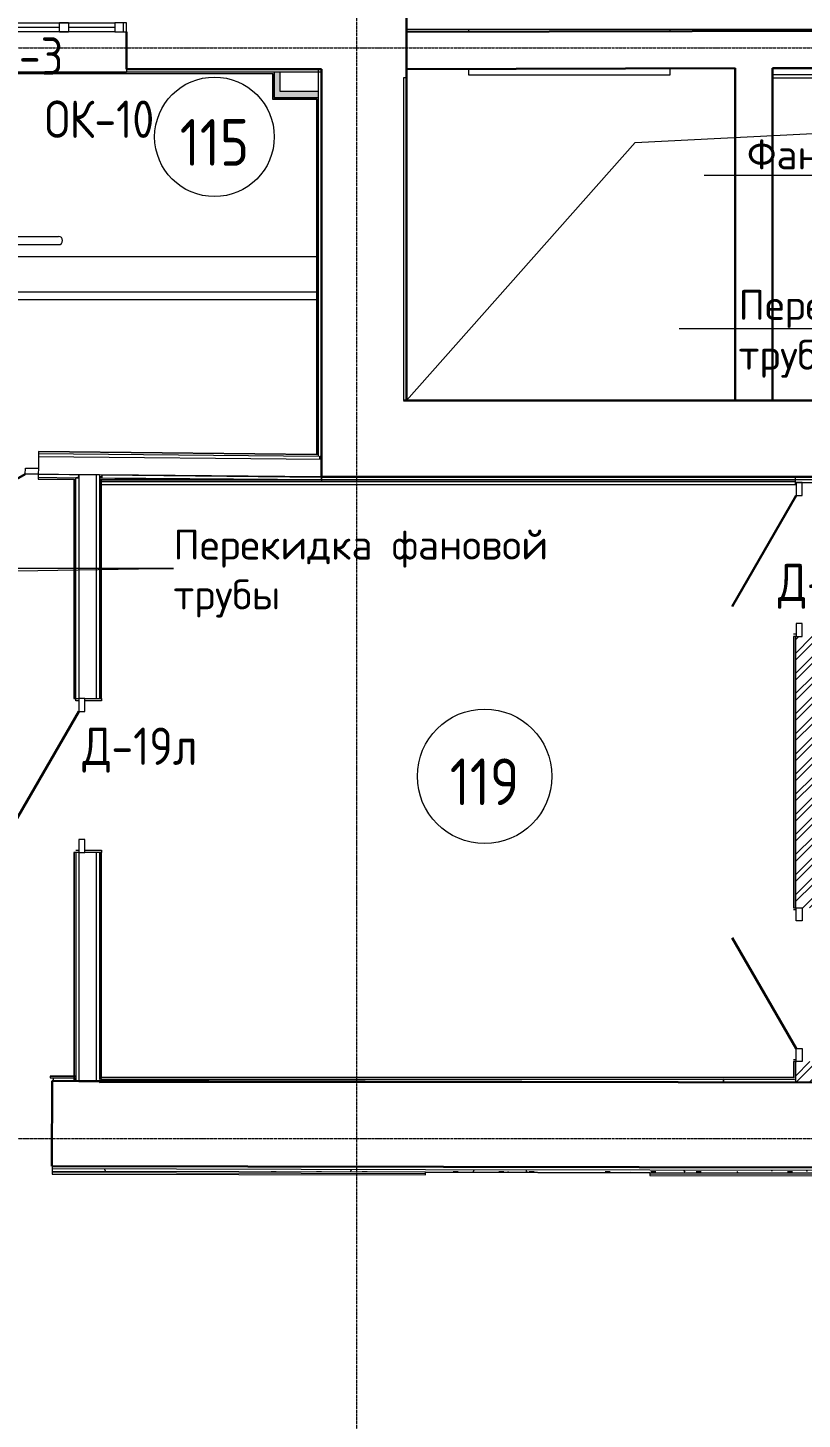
# Model space of a CAD drawing. Header units: millimetres. Extents: x -10178924 to 11692288, y -947381 to 58396.
# Drawn here: x 15848 to 21029, y -80801 to -71489 of the extents above; entities that cross this region are included whole.
import ezdxf
from ezdxf import colors
from ezdxf.entities.mleader import LeaderData, LeaderLine
from ezdxf.math import Vec2, Vec3

# ---------------------------------------------------------------- set-up
doc = ezdxf.new("R2010")
doc.units = ezdxf.units.MM
doc.linetypes.add('ADSK_Линия сетки', pattern=[25, 20, -2.5, 0, -2.5])
for name, color, linetype, lineweight in [('_ Окна', 7, 'Continuous', 9), ('Аннотация', 7, 'Continuous', 18), ('Выноски ВК', 7, 'Continuous', 0), ('Двери', 7, 'Continuous', 9), ('Марки дверей', 7, 'Continuous', 20), ('Марки окон', 7, 'Continuous', 20), ('Окна', 7, 'Continuous', 9), ('Оси', 253, 'Continuous', 9), ('Перекрытие', 7, 'Continuous', 18), ('Стены внутренние', 7, 'Continuous', 18), ('Стены наружные', 7, 'Continuous', 18), ('Стены несущие', 7, 'Continuous', 30), ('Стены отделка', 7, 'Continuous', 30), ('Стены перегородки', 7, 'Continuous', 30), ('Стены штриховка', 7, 'Continuous', 9), ('ШТРИХОВКА', 252, 'Continuous', 15)]:
    doc.layers.add(name, color=color, linetype=linetype, lineweight=lineweight)
doc.layers.add('Линии', color=7, linetype='Continuous', lineweight=9, true_color=0x00a600)
doc.styles.add('GOST Common', font='GOST_Common.ttf', dxfattribs={"width": 0.9, "height": 350})
doc.styles.add('GOST Common_2', font='GOST_Common.ttf', dxfattribs={"width": 0.9, "height": 250})
doc.styles.add('PDF ISOCPEUR', font='isocpeur.ttf')
pattern_1 = [(0, (0, -66749.99), (406.4, 101.6), [33.528, -271.272, 33.528, -271.272, -1625.6]), (0, (0, -66749.99), (406.4, 101.6), [-609.6, 33.528, -576.072, 33.528, -271.272, -711.2]), (0, (0, -66749.99), (406.4, 101.6), [-1524, 33.528, -169.672, 33.528, -474.472]), (120, (152.4, -66699.19), (-291.18818, 301.15272), [33.528, -271.272, 33.528, -271.272, -1625.6]), (120, (152.4, -66699.19), (-291.18818, 301.15272), [-609.6, 33.528, -576.072, 33.528, -271.272, -711.2]), (120, (152.4, -66699.19), (-291.18818, 301.15272), [-1524, 33.528, -169.672, 33.528, -474.472]), (240, (203.2, -66495.99), (-115.21182, -402.75272), [33.528, -271.272, 33.528, -271.272, -1625.6]), (240, (203.2, -66495.99), (-115.21182, -402.75272), [-609.6, 33.528, -576.072, 33.528, -271.272, -711.2]), (240, (203.2, -66495.99), (-115.21182, -402.75272), [-1524, 33.528, -169.672, 33.528, -474.472])]

# ---------------------------------------------------------------- blocks, each defined once
blk = doc.blocks.new('оси')
at = {"layer": 'Оси', "linetype": 'ADSK_Линия сетки'}
for p, q in [((24550, -2196.5), (24550, 46378)), ((-3614.3, 22400), (62615.4, 22400)), ((-3614.3, 15100), (62615.4, 15100))]:
    blk.add_line(p, q, dxfattribs=at)
blk = doc.blocks.new('АС_Дверь_Однопольная_Алюминиевая - 1030х2200 алюм ост с мат_плёнкой Д18п-V10-План 1-го этажа')
at = {"layer": 'Двери'}
for p, q in [((-390, -17.5), (-303, -17.5)), ((-390, -57.5), (-390, -17.5)), ((-303, -57.5), (-390, -57.5)), ((-303, -17.5), (-303, -57.5)), ((553, -17.5), (640, -17.5)), ((553, -57.5), (553, -17.5)), ((640, -57.5), (553, -57.5)), ((640, -17.5), (640, -57.5))]:
    blk.add_line(p, q, dxfattribs=at)
at = {"layer": 'Двери', "lineweight": 30}
blk.add_line((553, -57.5), (-188.3, -485.5), dxfattribs=at)
blk = doc.blocks.new('АС_Дверь_Однопольная_Алюминиевая - 1030х2200 алюм ост с мат_плёнкой Д18л-V11-План 1-го этажа')
at = {"layer": 'Двери'}
for p, q in [((-303, -17.5), (-390, -17.5)), ((-390, -17.5), (-390, -57.5)), ((-390, -57.5), (-303, -57.5)), ((-303, -57.5), (-303, -17.5)), ((640, -17.5), (553, -17.5)), ((553, -17.5), (553, -57.5)), ((553, -57.5), (640, -57.5)), ((640, -57.5), (640, -17.5))]:
    blk.add_line(p, q, dxfattribs=at)
at = {"layer": 'Двери', "lineweight": 30}
blk.add_line((-303, -57.5), (438.3, -485.5), dxfattribs=at)
blk = doc.blocks.new('АС_Дверь_Однопольная_Алюминиевая - 1030х2200 алюм ост с мат_плёнкой Д19л-6262971-План 1-го этажа')
at = {"layer": 'Двери'}
for p, q in [((-303, -20), (-390, -20)), ((-390, -20), (-390, -60)), ((-390, -60), (-303, -60)), ((-303, -60), (-303, -20)), ((640, -20), (553, -20)), ((553, -20), (553, -60)), ((553, -60), (640, -60)), ((640, -60), (640, -20))]:
    blk.add_line(p, q, dxfattribs=at)
at = {"layer": 'Двери', "lineweight": 30}
blk.add_line((-303, -60), (438.3, -488), dxfattribs=at)
blk = doc.blocks.new('окна_rehau_трехпольное - 1710х630 и 610Н_нов_ ок-10-V42-План 1-го этажа')
at = {"layer": '_ Окна', "lineweight": 18}
for p, q in [((-855, -5), (-855, 55)), ((-855, 55), (-775, 55)), ((-775, 55), (-775, -5)), ((-465, -5), (-465, 55)), ((-465, 55), (-405, 55)), ((-405, 55), (-405, -5)), ((405, -5), (405, 55)), ((405, 55), (465, 55)), ((465, 55), (465, -5)), ((775, 55), (775, -5)), ((855, 55), (775, 55)), ((855, -5), (855, 55)), ((-775, -5), (-855, -5)), ((-405, -5), (-465, -5)), ((465, -5), (405, -5)), ((775, -5), (855, -5))]:
    blk.add_line(p, q, dxfattribs=at)
at = {"layer": '_ Окна'}
for p, q in [((-835, -5), (-835, 55)), ((-775, 25), (-465, 25)), ((-405, 25), (405, 25)), ((465, 25), (775, 25)), ((835, -5), (835, 55))]:
    blk.add_line(p, q, dxfattribs=at)
at = {"layer": 'Окна'}
for p, q in [((-855, 55), (-855, -5)), ((-775, 55), (-855, 55)), ((-775, 55), (-465, 55)), ((-405, 55), (-465, 55)), ((-405, 55), (405, 55)), ((465, 55), (405, 55)), ((465, 55), (775, 55)), ((855, 55), (775, 55)), ((855, -5), (855, 55)), ((-855, -5), (-775, -5)), ((-465, -5), (-775, -5)), ((-465, -5), (-405, -5)), ((405, -5), (-405, -5)), ((405, -5), (465, -5)), ((775, -5), (465, -5)), ((775, -5), (855, -5))]:
    blk.add_line(p, q, dxfattribs=at)
blk = doc.blocks.new('АС_Дверь_Однопольная_Алюминиевая - 1000х2200 алюм ост Д27пр EIW30-6941240-План 1-го этажа')
at = {"layer": 'Двери'}
for p, q in [((-390, -20), (-303, -20)), ((-390, -60), (-390, -20)), ((-303, -60), (-390, -60)), ((-303, -20), (-303, -60)), ((553, -20), (640, -20)), ((553, -60), (553, -20)), ((640, -60), (553, -60)), ((640, -20), (640, -60))]:
    blk.add_line(p, q, dxfattribs=at)
at = {"layer": 'Двери', "lineweight": 30}
blk.add_line((553, -60), (-188.3, -488), dxfattribs=at)
blk = doc.blocks.new('1 этаж')
at = {"layer": 'Стены внутренние'}
for points in [[(17537.4, -46797), (17537.4, -46667.5), (17497.4, -46667.5), (17497.4, -46797)], [(17790, -46837), (17792.4, -46837), (17792.4, -46797), (17497.4, -46797), (17497.4, -46837), (17782.4, -46837)]]:
    blk.add_hatch(color=256, dxfattribs=at).paths.add_polyline_path(points)
at = {"layer": 'Стены внутренние', "lineweight": 9}
h = blk.add_hatch(dxfattribs=at)
h.set_pattern_fill('FP_12', color=256, style=0, pattern_type=2)
h.set_pattern_definition(pattern_1)
h.paths.add_polyline_path([(18509.7, -54029.1), (18509.7, -54014.1), (16011.1, -54009), (16011.1, -54024), (17541.2, -54027.1)])
h.paths.add_polyline_path([(14311.1, -54020.5), (14311, -54005.5), (14110.2, -54005.5), (14110.2, -54020.1), (14311, -54020.5)])
h = blk.add_hatch(dxfattribs=at)
h.set_pattern_fill('FP_12', color=256, style=0, pattern_type=2)
h.set_pattern_definition(pattern_1)
h.paths.add_polyline_path([(20009.7, -54032.1), (20009.7, -54032.1), (20009.7, -54017.1), (18509.7, -54014.1), (18509.7, -54029.1), (19652.4, -54031.4)])
h = blk.add_hatch(dxfattribs=at)
h.set_pattern_fill('FP_12', color=256, style=0, pattern_type=2)
h.set_pattern_definition(pattern_1)
h.paths.add_polyline_path([(28850, -54050.1), (28850, -54035.1), (23019.2, -54023.2), (20009.7, -54023.2), (20009.7, -54032.1), (28097.1, -54048.6)])
h.paths.add_polyline_path([(20009.7, -54023.2), (23018.2, -54023.2), (20009.7, -54017.1)])
at = {"layer": 'Стены штриховка'}
h = blk.add_hatch(dxfattribs=at)
h.set_pattern_fill('ANSI32', color=256, scale=10)
h.set_pattern_definition([(45, (-32053.86, -66749.99), (-67.35192, 67.35192), []), (45, (-32008.96, -66749.99), (-67.35192, 67.35192), [])])
h.paths.add_polyline_path([(22285.5, -50444.5), (22165.5, -50444.5), (22165.5, -51366), (22285.5, -51366)])
h.paths.add_polyline_path([(23355.5, -50444.5), (23235.5, -50444.5), (23235.5, -51366), (23275.5, -51366), (23355.5, -51366)])
h.paths.add_polyline_path([(21103.7, -50445.5), (20983.7, -50445.5), (20983.7, -52260.5), (21028.7, -52260.5), (21103.7, -52260.5), (21103.7, -51503)])
h.paths.add_polyline_path([(21103.7, -53290.5), (20983.7, -53290.5), (20983.7, -53429.1), (21103.7, -53429.3)])
h.paths.add_polyline_path([(24322.5, -51366), (23275.5, -51366), (22225.5, -51366), (21108.7, -51366), (21108.7, -51486), (24322.5, -51486)])
h.paths.add_polyline_path([(27650, -51366), (26532.5, -51366), (25482.5, -51366), (24442.5, -51366), (24442.5, -51486), (27650, -51486)])
h.paths.add_polyline_path([(25562.5, -50444.5), (25442.5, -50444.5), (25442.5, -51366), (25482.5, -51366), (25562.5, -51366)])
h.paths.add_polyline_path([(26612.5, -50444.5), (26492.5, -50444.5), (26492.5, -51366), (26532.5, -51366), (26612.5, -51366)])
h.paths.add_polyline_path([(27650, -51366), (27650, -51490), (27650, -52114.6), (27770, -52114.6), (27770, -50445.5), (27769.1, -50426.5), (27725, -50426.5), (27650, -50426.5)])
h.paths.add_polyline_path([(27650, -53442.6), (27770, -53442.9), (27770, -53144.6), (27725, -53144.6), (27650, -53144.6)])
at = {"layer": 'Линии', "color": 8, "true_color": 0x6e6e6e}
for p, q in [((19910.5, -47140), (30235, -46608.7)), ((18382.4, -48865.5), (19910.5, -47140))]:
    blk.add_line(p, q, dxfattribs=at)
at = {"layer": 'Линии', "color": 7, "lineweight": 18}
for p, q in [((12740, -47767.5), (16053.7, -47767.5)), ((12740, -47822.7), (16053.7, -47822.7)), ((12816.8, -48139.1), (17792.4, -48139.1)), ((12816.8, -48189.1), (17792.4, -48189.1))]:
    blk.add_line(p, q, dxfattribs=at)
at = {"layer": 'Линии', "color": 7}
for centre, radius in [((17096.9, -47101.3), 400), ((18904.3, -51380.6), 450)]:
    blk.add_circle(centre, radius, dxfattribs=at)
at = {"layer": 'Линии', "color": 7, "lineweight": 18}
blk.add_arc((16053.7, -47795.1), 27.6, 270, 90, dxfattribs=at)
at = {"layer": 'Перекрытие'}
for p, q in [((18796.3, -46381.5), (18796.3, -46396.6)), ((20146.3, -46393.4), (20146.3, -46381.5)), ((18796.3, -46646.5), (18796.3, -46686.5)), ((20146.3, -46686.5), (20146.3, -46643.3)), ((18796.3, -46686.5), (20146.3, -46686.5)), ((17780.4, -47903.2), (14498.7, -47903.2)), ((16343.6, -49375.5), (16328.7, -49375.5)), ((16328.7, -49383.8), (16343.6, -49384)), ((20988.7, -49430.5), (16340.7, -49430.5)), ((16430.5, -49384.9), (17473.9, -49395.5)), ((20988.7, -50430.5), (20971.7, -50430.5)), ((16168.7, -50875.5), (16168.7, -50860.5)), ((16188.7, -50875.5), (16168.7, -50875.5)), ((16340.7, -50875.5), (16228.7, -50875.5)), ((16340.7, -50860.5), (16340.7, -50875.5)), ((16168.7, -51875.5), (16188.7, -51875.5)), ((16228.7, -51875.5), (16340.7, -51875.5)), ((16340.7, -51875.5), (16340.7, -51890.5)), ((20988.7, -52275.5), (20971.7, -52275.5)), ((20971.7, -53275.5), (20988.7, -53275.5)), ((16340.7, -53407.4), (16340.7, -53410.7))]:
    blk.add_line(p, q, dxfattribs=at)
at = {"layer": 'Стены внутренние'}
blk.add_line((16509.5, -46667.5), (14799.5, -46667.5), dxfattribs=at)
at = {"layer": 'Стены наружные'}
blk.add_line((14799.5, -46670.5), (16509.5, -46670.5), dxfattribs=at)
at = {"layer": 'Стены несущие'}
for p, q in [((18382.4, -44777.4), (18382.4, -46647.5)), ((16509.5, -46647.5), (16509.5, -46397.5)), ((24996.8, -46381.5), (18382.4, -46397.7)), ((17812.4, -46647.5), (16509.5, -46647.5)), ((17812.4, -46647.5), (17812.4, -49375.5)), ((18382.4, -46647.7), (20579.6, -46642.3)), ((18382.4, -48865.5), (18382.4, -46647.7)), ((20579.6, -46642.3), (20579.6, -48865.5)), ((20829.6, -46641.7), (25832.5, -46629.5)), ((20829.6, -48865.5), (20829.6, -46641.7)), ((30235, -48865.5), (18362.4, -48865.5)), ((17812.4, -49375.5), (30745, -49375.5)), ((16011, -53419), (16009.8, -53989)), ((32851.2, -53453.2), (16011, -53419)), ((16011.1, -53989), (32850.1, -54023.2))]:
    blk.add_line(p, q, dxfattribs=at)
at = {"layer": 'Стены отделка', "lineweight": 9}
for p, q in [((18382.4, -46381.5), (24996.8, -46381.5)), ((16509.5, -46647.5), (16509.5, -46670.5)), ((17790, -46647.5), (17790, -46667.5)), ((17485.4, -46679.5), (10777, -46679.5)), ((17790, -46667.5), (16509.5, -46667.5)), ((17485.4, -46679.5), (17485.4, -46847)), ((17497.4, -46667.5), (17497.4, -46837)), ((17537.4, -46797), (17537.4, -46667.5)), ((17812.4, -46667.5), (17792.4, -46667.5)), ((17792.4, -49238.8), (17792.4, -46667.5)), ((18362.4, -46706.5), (18362.4, -48865.5)), ((18382.4, -46706.5), (18362.4, -46706.5)), ((24547.1, -46686.5), (20829.6, -46686.5)), ((20829.6, -46706.5), (24547.1, -46706.5)), ((17497.4, -46837), (17792.4, -46837)), ((17792.4, -46797), (17537.4, -46797)), ((17487.4, -46849), (17780.4, -46849)), ((17780.4, -46849), (17780.4, -49226.7)), ((15920.1, -49207.7), (15919.8, -49239.7)), ((17780.4, -49226.7), (15920.1, -49207.7)), ((17802.3, -49258.9), (17802.5, -49238.9)), ((17802.5, -49238.9), (17812.4, -49239)), ((15918.6, -49359.7), (15918.3, -49391.7)), ((15918.3, -49391.7), (16156.7, -49394.1)), ((16156.7, -49394.1), (16156.7, -50860.5)), ((16168.7, -49382.2), (16188.5, -49382.4)), ((16168.7, -49384.2), (16168.7, -49382.2)), ((16188.7, -49384.2), (16168.7, -49384.2)), ((16188.5, -49382.4), (16188.7, -49362.4)), ((16328.7, -49364.2), (16308.7, -49364.2)), ((16328.7, -49364.2), (16328.7, -50860.5)), ((16340.7, -49401.5), (16328.7, -49401.5)), ((16334.7, -49395.5), (24322.5, -49395.5)), ((16334.7, -49395.5), (16334.7, -49407.5)), ((16334.7, -49407.5), (17812.4, -49407.5)), ((16340.7, -50860.5), (16340.7, -49401.5)), ((16343.7, -49364.2), (16343.6, -49384.2)), ((16343.6, -49384.2), (17812.2, -49395.5)), ((17812.4, -49375.5), (16343.7, -49364.2)), ((17812.2, -49395.5), (17812.4, -49375.5)), ((17812.4, -49375.5), (17812.4, -49407.5)), ((17813.7, -49395.5), (17813.7, -49407.5)), ((17813.7, -49407.5), (20983.7, -49407.5)), ((20983.7, -49415.5), (21107.7, -49415.5)), ((20988.7, -50445.5), (20971.7, -50445.5)), ((20971.7, -50445.5), (20971.7, -52260.5)), ((16156.7, -50860.5), (16188.7, -50860.5)), ((16308.7, -50860.5), (16340.7, -50860.5)), ((16188.7, -51890.5), (16156.7, -51890.5)), ((16156.7, -51890.5), (16156.7, -53419.3)), ((16340.7, -51890.5), (16308.7, -51890.5)), ((16328.7, -51890.5), (16328.7, -53410.7)), ((16340.7, -53401.4), (16340.7, -51890.5)), ((20971.7, -52260.5), (20988.7, -52260.5)), ((20988.7, -53290.5), (20971.7, -53290.5)), ((20971.7, -53290.5), (20971.7, -53397.1)), ((16168.7, -53387.3), (15998.7, -53386.9)), ((15998.7, -53386.9), (15998.7, -53398.9)), ((15998.7, -53398.9), (16168.8, -53399.3)), ((16016.9, -53399), (16016.8, -53419)), ((16016.8, -53419), (16168.7, -53419.3)), ((16168.7, -53419.3), (16168.8, -53399.3)), ((16308.7, -53424.2), (16328.7, -53424.2)), ((16328.7, -53401.4), (16340.7, -53401.4)), ((20501.4, -53408.1), (16328.7, -53410.7)), ((16328.7, -53424.2), (16328.7, -53430.7)), ((16328.7, -53430.7), (20501.5, -53428.1)), ((20971.7, -53397.1), (16334.7, -53395.4)), ((16334.7, -53395.4), (16334.7, -53407.4)), ((16334.7, -53407.4), (20977.7, -53409.1)), ((20501.5, -53428.1), (20501.4, -53408.1)), ((20983.7, -53409.1), (20501.5, -53408.1)), ((20501.5, -53408.1), (20501.5, -53428.1)), ((16011.1, -54009), (16011, -54044)), ((16011.1, -53989), (16011.1, -54009)), ((16011, -54044), (18509.7, -54049.1)), ((20009.7, -54017.1), (18509.7, -54014.1)), ((18509.7, -54031.1), (20009.7, -54034.1)), ((18509.7, -54049.1), (18509.7, -54031.1)), ((20009.7, -54017.1), (20009.7, -54017.1)), ((30350, -54038.1), (20009.7, -54017.1)), ((20009.7, -54034.1), (20009.7, -54052.1)), ((20009.7, -54052.1), (28849.9, -54070.1))]:
    blk.add_line(p, q, dxfattribs=at)
at = {"layer": 'Стены перегородки', "lineweight": 18}
for p, q in [((15919.8, -49239.7), (15919, -49319.7)), ((15919.8, -49239.7), (17812.4, -49259)), ((17811.2, -49379), (17812.4, -49259)), ((15918.6, -49359.7), (17811.2, -49379)), ((16188.7, -49362.4), (15918.6, -49359.7)), ((16188.7, -49364.2), (16188.7, -50860.5)), ((16308.7, -49364.2), (16188.7, -49364.2)), ((16308.7, -50860.5), (16308.7, -49364.2)), ((16228.7, -50860.5), (16308.7, -50860.5)), ((16188.7, -51890.5), (16188.7, -53424.2)), ((16308.7, -51890.5), (16228.7, -51890.5)), ((16308.7, -53424.2), (16308.7, -51890.5)), ((16188.7, -53424.2), (16308.7, -53424.2))]:
    blk.add_line(p, q, dxfattribs=at)
at = {"layer": 'Стены штриховка'}
for p, q in [((18382.4, -46647.5), (18382.4, -46647.7)), ((10775, -46677.5), (17487.4, -46677.5)), ((17487.4, -46677.5), (17487.4, -46849)), ((17485.4, -46847), (17782.4, -46847)), ((17485.4, -46847), (17485.4, -46849)), ((17485.4, -46849), (17487.4, -46849)), ((17782.4, -46847), (17782.4, -49228.7)), ((15920, -49219.7), (17792.4, -49238.8)), ((17782.4, -49228.7), (15920.1, -49209.7)), ((15918.3, -49389.7), (16158.7, -49392.1)), ((15918.4, -49379.7), (16168.7, -49382.2)), ((16158.7, -49392.1), (16158.7, -50860.5)), ((16168.7, -50860.5), (16168.7, -49384.2)), ((16334.7, -49405.5), (17812.4, -49405.5)), ((16338.7, -50860.5), (16338.7, -49401.5)), ((17813.7, -49405.5), (20983.7, -49405.5)), ((20983.7, -49430.5), (20983.7, -49375.5)), ((20973.7, -50445.5), (20973.7, -52260.5)), ((20983.7, -50445.5), (20983.7, -52260.5)), ((16158.7, -51890.5), (16158.7, -53419.3)), ((16168.7, -51890.5), (16168.7, -53419.3)), ((16338.7, -53401.4), (16338.7, -51890.5)), ((20973.7, -53290.5), (20973.7, -53399.1)), ((20983.7, -53290.5), (20983.7, -53429.1)), ((16168.7, -53389.3), (15998.7, -53388.9)), ((20973.7, -53399.1), (16334.7, -53397.4)), ((16011.1, -54009), (16011.1, -54009)), ((18509.7, -54014.1), (16011.1, -54009)), ((16011, -54033), (18509.7, -54038.1)), ((16011.1, -54024), (18509.7, -54029.1)), ((18509.7, -54029.1), (20009.7, -54032.1)), ((18509.7, -54029.1), (18509.7, -54029.1)), ((18509.7, -54031.1), (18509.7, -54029.1)), ((20009.7, -54032.1), (20009.7, -54032.1)), ((20009.7, -54032.1), (28850, -54050.1)), ((20009.7, -54032.1), (20009.7, -54034.1)), ((20009.7, -54041.1), (28850, -54059.1))]:
    blk.add_line(p, q, dxfattribs=at)
blk.add_blockref('оси', (-6500.4, -68905))
at = {"layer": 'Двери'}
for name, p, rotation in [('АС_Дверь_Однопольная_Алюминиевая - 1000х2200 алюм ост Д27пр EIW30-6941240-План 1-го этажа', (15279.2, -49293.1), 359.4149209932884), ('АС_Дверь_Однопольная_Алюминиевая - 1030х2200 алюм ост с мат_плёнкой Д18л-V11-План 1-го этажа', (21046.2, -49805.5), 270), ('АС_Дверь_Однопольная_Алюминиевая - 1030х2200 алюм ост с мат_плёнкой Д19л-6262971-План 1-го этажа', (16248.7, -51250.5), 270), ('АС_Дверь_Однопольная_Алюминиевая - 1030х2200 алюм ост с мат_плёнкой Д18п-V10-План 1-го этажа', (21046.2, -52650.5), 270)]:
    blk.add_blockref(name, p, dxfattribs=dict(at, rotation=rotation))
at = {"layer": 'Окна'}
blk.add_blockref('окна_rehau_трехпольное - 1710х630 и 610Н_нов_ ок-10-V42-План 1-го этажа', (15654.5, -46392.5), dxfattribs=at)
at = {"layer": 'Аннотация', "lineweight": 9, "char_height": 312.5, "width": 520.211, "attachment_point": 5, "line_spacing_factor": 1.022766, "style": 'GOST Common'}
for s, insert in [('115', (17096.9, -47138.3)), ('119', (18904.3, -51417.6))]:
    blk.add_mtext(s, dxfattribs=dict(at, insert=insert))
at = {"layer": 'Марки дверей', "lineweight": 9, "char_height": 250, "width": 803.7, "attachment_point": 5, "line_spacing_factor": 1.022766, "style": 'GOST Common_2'}
for s, insert in [('\\pxqc,t1.8,3.6,5.4,7.2,9,10.8,12.6,14.4,16.2,18,19.8,21.6,23.4,25.2,27,28.8,30.6,32.4,34.2,36,37.8,39.6,41.4,43.2,45,46.8,48.6,50.4,52.2,54,55.8,57.6;{Д-18л}', (21252.4, -50109)), ('\\pxqc,t1.8,3.6,5.4,7.2,9,10.8,12.6,14.4,16.2,18,19.8,21.6,23.4,25.2,27,28.8,30.6,32.4,34.2,36,37.8,39.6,41.4,43.2,45,46.8,48.6,50.4,52.2,54,55.8,57.6;{Д-19л}', (16597.9, -51205.4))]:
    blk.add_mtext(s, dxfattribs=dict(at, insert=insert))
at = {"layer": 'Марки окон', "lineweight": 9, "char_height": 250, "attachment_point": 5, "line_spacing_factor": 1.022766, "style": 'GOST Common_2'}
for s, insert, width in [('\\pxqc,t1.8,3.6,5.4,7.2,9,10.8,12.6,14.4,16.2,18,19.8,21.6,23.4,25.2,27,28.8,30.6,32.4,34.2,36,37.8,39.6,41.4,43.2,45,46.8,48.6,50.4,52.2,54,55.8,57.6;{П-3}', (15841.7, -46560.4), 505.8), ('\\pxqc,t1.8,3.6,5.4,7.2,9,10.8,12.6,14.4,16.2,18,19.8,21.6,23.4,25.2,27,28.8,30.6,32.4,34.2,36,37.8,39.6,41.4,43.2,45,46.8,48.6,50.4,52.2,54,55.8,57.6;{ОК-10}', (16327.4, -46983.4), 797.4)]:
    blk.add_mtext(s, dxfattribs=dict(at, insert=insert, width=width))
blk = doc.blocks.new('_None')

msp = doc.modelspace()

# ---------------------------------------------------------------- block references
at = {"layer": 'ШТРИХОВКА'}
msp.add_blockref('1 этаж', (0, -25118), dxfattribs=at)

# ---------------------------------------------------------------- leaders
at = {"layer": 'Выноски ВК', "ltscale": 50}
ml = msp.add_multileader_mtext('Standard', dxfattribs=at)
ml.set_content('Фановый стояк %%C110', color=256, style='PDF ISOCPEUR')
ml.set_leader_properties(color=256, linetype='ByLayer', lineweight=-1)
ml.set_arrow_properties(name='NONE')
ml.build(insert=Vec2(0, 0))
ml.multileader.update_dxf_attribs({"text_left_attachment_type": 6, "text_right_attachment_type": 6, "dogleg_length": 100, "arrow_head_size": 300})
ctx = ml.context
ctx.base_point, ctx.char_height, ctx.arrow_head_size, ctx.landing_gap_size, ctx.plane_origin = Vec3(20659.3, -72476.9), 200, 300, 0, Vec3(15900.7, -67228.4)
ctx.left_attachment, ctx.right_attachment = 6, 6
notes = []
notes.append((ctx, [(1, (1, 1, 0), (23279.3, -72476.9), (-1, 0), 100, [(1, [(23919.7, -74611.1)], 0, [])])]))
ctx.mtext.insert, ctx.mtext.flow_direction = Vec3(20659.3, -72236.9), 5
ml = msp.add_multileader_mtext('Standard', dxfattribs=at)
ml.set_content('Перекидка фановой \\Pтрубы', color=256, style='PDF ISOCPEUR')
ml.set_leader_properties(color=256, linetype='ByLayer', lineweight=-1)
ml.set_arrow_properties(name='NONE')
ml.build(insert=Vec2(0, 0))
ml.multileader.update_dxf_attribs({"text_left_attachment_type": 6, "text_right_attachment_type": 6, "dogleg_length": 100, "arrow_head_size": 300})
ctx = ml.context
ctx.base_point, ctx.char_height, ctx.arrow_head_size, ctx.landing_gap_size, ctx.plane_origin = Vec3(20602.9, -73504), 200, 300, 0, Vec3(15900.7, -67821.4)
ctx.left_attachment, ctx.right_attachment = 6, 6
notes.append((ctx, [(1, (1, 1, 0), (23122.9, -73504), (-1, 0), 100, [(1, [(24207.6, -75492)], 0, [])])]))
ctx.mtext.insert, ctx.mtext.flow_direction = Vec3(20602.9, -73244), 5
ml = msp.add_multileader_mtext('Standard', dxfattribs=at)
ml.set_content('Перекидка фановой \\Pтрубы', color=256, style='PDF ISOCPEUR')
ml.set_leader_properties(color=256, linetype='ByLayer', lineweight=-1)
ml.set_arrow_properties(name='NONE')
ml.build(insert=Vec2(0, 0))
ml.multileader.update_dxf_attribs({"text_left_attachment_type": 6, "text_right_attachment_type": 6, "dogleg_length": 100, "arrow_head_size": 300})
ctx = ml.context
ctx.base_point, ctx.char_height, ctx.arrow_head_size, ctx.landing_gap_size, ctx.plane_origin = Vec3(16822.2, -75108.4), 200, 300, 0, Vec3(5411, -67779.5)
ctx.left_attachment, ctx.right_attachment = 6, 6
notes.append((ctx, [(0, (1, 1, 0), (16722.2, -75108.4), (1, 0), 100, [(1, [(13430, -75162.2)], 0, [])])]))
ctx.mtext.insert, ctx.mtext.flow_direction = Vec3(16822.2, -74848.4), 5
for ctx, leaders in notes:
    for number, flags, end, landing, length, lines in leaders:
        leader = LeaderData()
        leader.index, (leader.has_last_leader_line, leader.has_dogleg_vector, leader.attachment_direction) = number, flags
        leader.last_leader_point, leader.dogleg_vector, leader.dogleg_length = Vec3(end), Vec3(landing), length
        for number, points, colour, breaks in lines:
            line = LeaderLine()
            line.index, line.vertices, line.color, line.breaks = number, Vec3.list(points), colors.encode_raw_color(colour), breaks
            leader.lines.append(line)
        ctx.leaders.append(leader)

doc.saveas('drawing.dxf')
